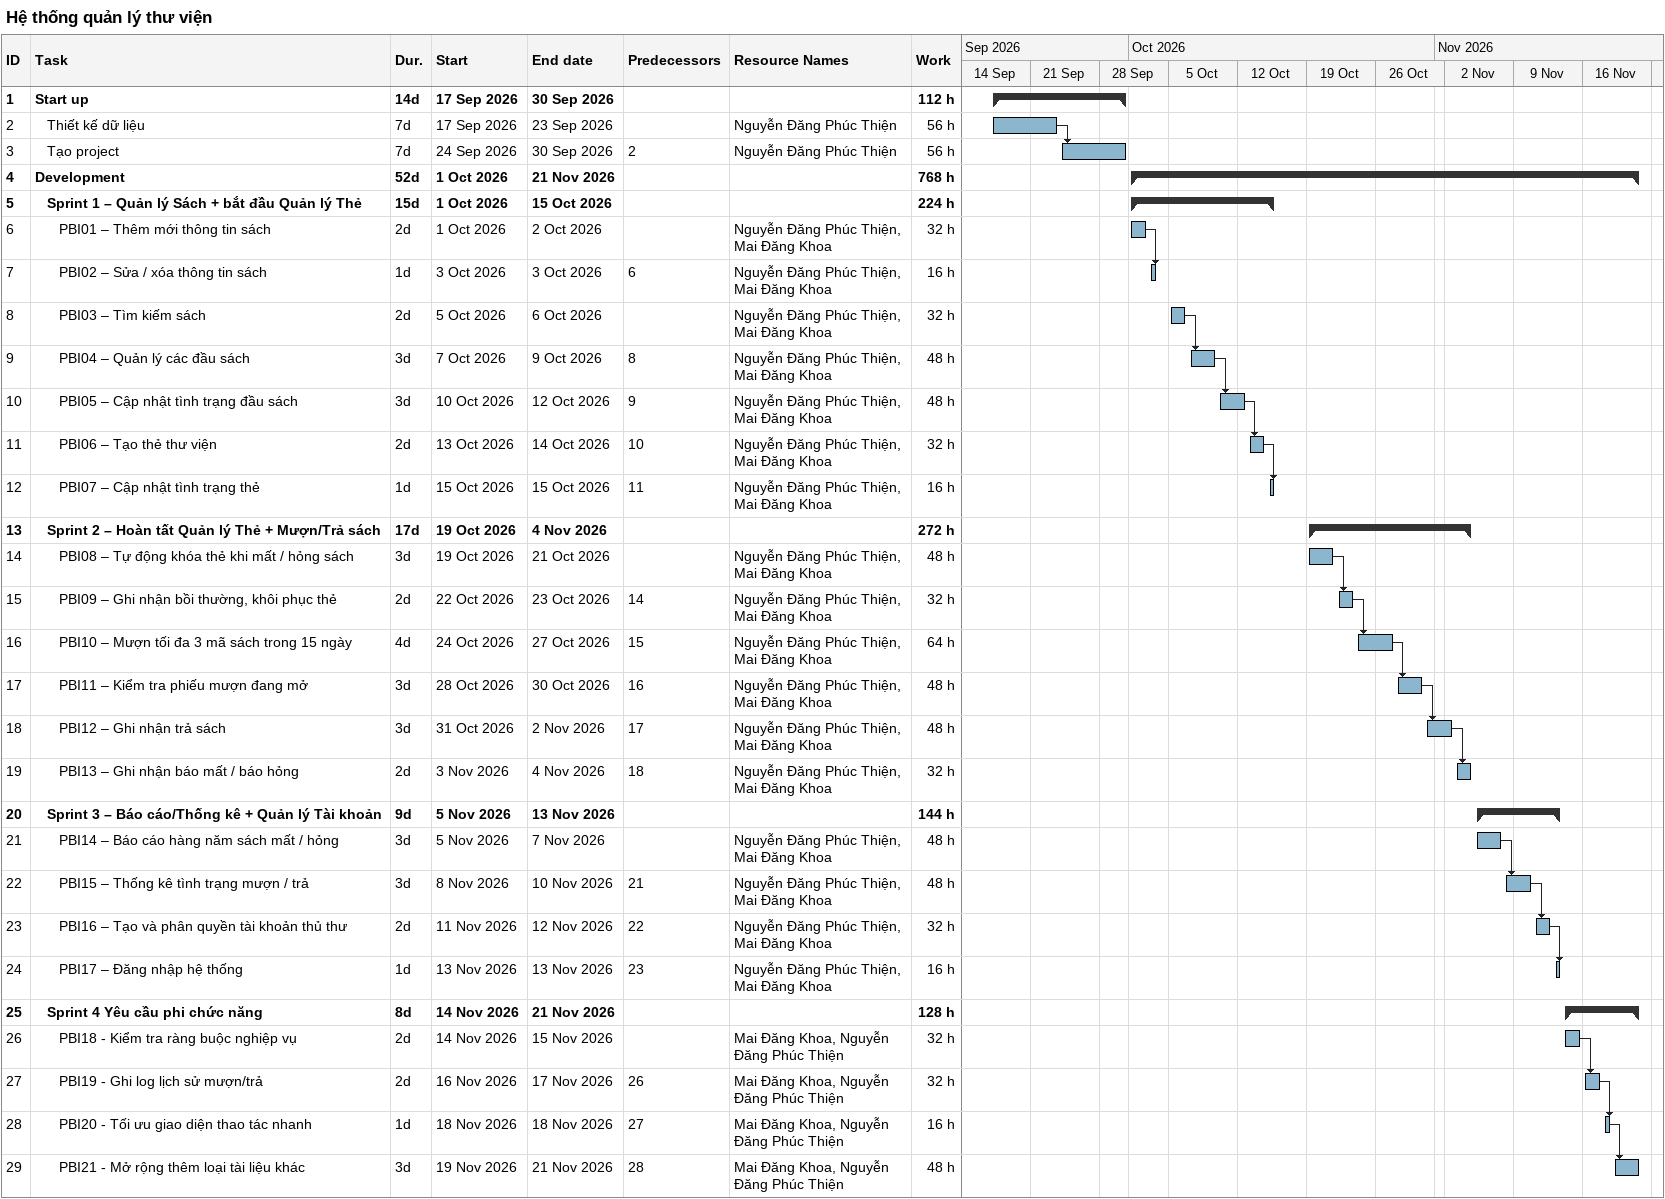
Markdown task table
Hệ thống quản lý thư viện

| ID | Level | Task | Duration | Start | Finish | Predecessors | Resources | Work (h) |
|---|---|---|---|---|---|---|---|---|
| 1 | 1 | **Start up** | 14d | 2026-09-17 | 2026-09-30 |  |  | 112 |
| 2 | 2 | Thiết kế dữ liệu | 7d | 2026-09-17 | 2026-09-23 |  | Nguyễn Đăng Phúc Thiện | 56 |
| 3 | 2 | Tạo project | 7d | 2026-09-24 | 2026-09-30 | 2 | Nguyễn Đăng Phúc Thiện | 56 |
| 4 | 1 | **Development** | 52d | 2026-10-01 | 2026-11-21 |  |  | 768 |
| 5 | 2 | **Sprint 1 – Quản lý Sách + bắt đầu Quản lý Thẻ** | 15d | 2026-10-01 | 2026-10-15 |  |  | 224 |
| 6 | 3 | PBI01 – Thêm mới thông tin sách | 2d | 2026-10-01 | 2026-10-02 |  | Nguyễn Đăng Phúc Thiện, Mai Đăng Khoa | 32 |
| 7 | 3 | PBI02 – Sửa / xóa thông tin sách | 1d | 2026-10-03 | 2026-10-03 | 6 | Nguyễn Đăng Phúc Thiện, Mai Đăng Khoa | 16 |
| 8 | 3 | PBI03 – Tìm kiếm sách | 2d | 2026-10-05 | 2026-10-06 |  | Nguyễn Đăng Phúc Thiện, Mai Đăng Khoa | 32 |
| 9 | 3 | PBI04 – Quản lý các đầu sách | 3d | 2026-10-07 | 2026-10-09 | 8 | Nguyễn Đăng Phúc Thiện, Mai Đăng Khoa | 48 |
| 10 | 3 | PBI05 – Cập nhật tình trạng đầu sách | 3d | 2026-10-10 | 2026-10-12 | 9 | Nguyễn Đăng Phúc Thiện, Mai Đăng Khoa | 48 |
| 11 | 3 | PBI06 – Tạo thẻ thư viện | 2d | 2026-10-13 | 2026-10-14 | 10 | Nguyễn Đăng Phúc Thiện, Mai Đăng Khoa | 32 |
| 12 | 3 | PBI07 – Cập nhật tình trạng thẻ | 1d | 2026-10-15 | 2026-10-15 | 11 | Nguyễn Đăng Phúc Thiện, Mai Đăng Khoa | 16 |
| 13 | 2 | **Sprint 2 – Hoàn tất Quản lý Thẻ + Mượn/Trả sách** | 17d | 2026-10-19 | 2026-11-04 |  |  | 272 |
| 14 | 3 | PBI08 – Tự động khóa thẻ khi mất / hỏng sách | 3d | 2026-10-19 | 2026-10-21 |  | Nguyễn Đăng Phúc Thiện, Mai Đăng Khoa | 48 |
| 15 | 3 | PBI09 – Ghi nhận bồi thường, khôi phục thẻ | 2d | 2026-10-22 | 2026-10-23 | 14 | Nguyễn Đăng Phúc Thiện, Mai Đăng Khoa | 32 |
| 16 | 3 | PBI10 – Mượn tối đa 3 mã sách trong 15 ngày | 4d | 2026-10-24 | 2026-10-27 | 15 | Nguyễn Đăng Phúc Thiện, Mai Đăng Khoa | 64 |
| 17 | 3 | PBI11 – Kiểm tra phiếu mượn đang mở | 3d | 2026-10-28 | 2026-10-30 | 16 | Nguyễn Đăng Phúc Thiện, Mai Đăng Khoa | 48 |
| 18 | 3 | PBI12 – Ghi nhận trả sách | 3d | 2026-10-31 | 2026-11-02 | 17 | Nguyễn Đăng Phúc Thiện, Mai Đăng Khoa | 48 |
| 19 | 3 | PBI13 – Ghi nhận báo mất / báo hỏng | 2d | 2026-11-03 | 2026-11-04 | 18 | Nguyễn Đăng Phúc Thiện, Mai Đăng Khoa | 32 |
| 20 | 2 | **Sprint 3 – Báo cáo/Thống kê + Quản lý Tài khoản** | 9d | 2026-11-05 | 2026-11-13 |  |  | 144 |
| 21 | 3 | PBI14 – Báo cáo hàng năm sách mất / hỏng | 3d | 2026-11-05 | 2026-11-07 |  | Nguyễn Đăng Phúc Thiện, Mai Đăng Khoa | 48 |
| 22 | 3 | PBI15 – Thống kê tình trạng mượn / trả | 3d | 2026-11-08 | 2026-11-10 | 21 | Nguyễn Đăng Phúc Thiện, Mai Đăng Khoa | 48 |
| 23 | 3 | PBI16 – Tạo và phân quyền tài khoản thủ thư | 2d | 2026-11-11 | 2026-11-12 | 22 | Nguyễn Đăng Phúc Thiện, Mai Đăng Khoa | 32 |
| 24 | 3 | PBI17 – Đăng nhập hệ thống | 1d | 2026-11-13 | 2026-11-13 | 23 | Nguyễn Đăng Phúc Thiện, Mai Đăng Khoa | 16 |
| 25 | 2 | **Sprint 4 Yêu cầu phi chức năng** | 8d | 2026-11-14 | 2026-11-21 |  |  | 128 |
| 26 | 3 | PBI18 - Kiểm tra ràng buộc nghiệp vụ | 2d | 2026-11-14 | 2026-11-15 |  | Mai Đăng Khoa, Nguyễn Đăng Phúc Thiện | 32 |
| 27 | 3 | PBI19 - Ghi log lịch sử mượn/trả | 2d | 2026-11-16 | 2026-11-17 | 26 | Mai Đăng Khoa, Nguyễn Đăng Phúc Thiện | 32 |
| 28 | 3 | PBI20 - Tối ưu giao diện thao tác nhanh | 1d | 2026-11-18 | 2026-11-18 | 27 | Mai Đăng Khoa, Nguyễn Đăng Phúc Thiện | 16 |
| 29 | 3 | PBI21 - Mở rộng thêm loại tài liệu khác | 3d | 2026-11-19 | 2026-11-21 | 28 | Mai Đăng Khoa, Nguyễn Đăng Phúc Thiện | 48 |
